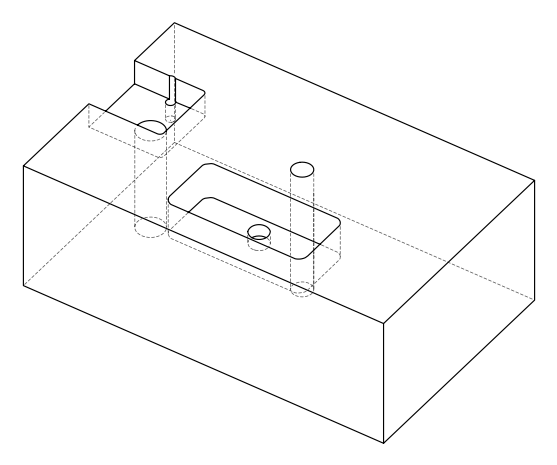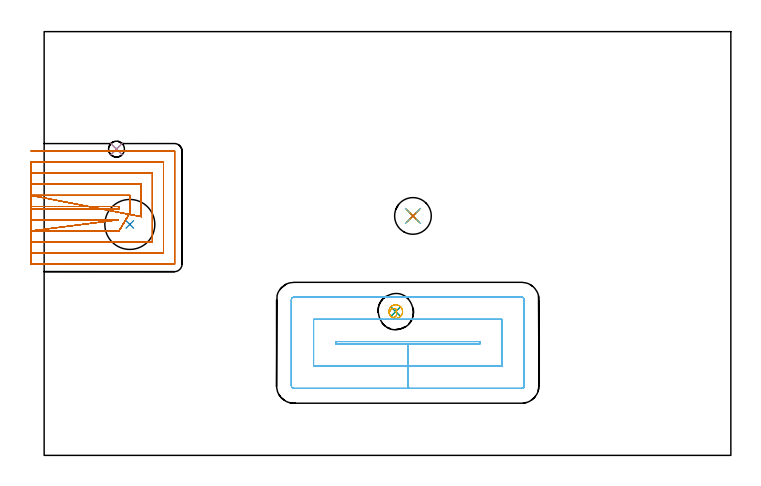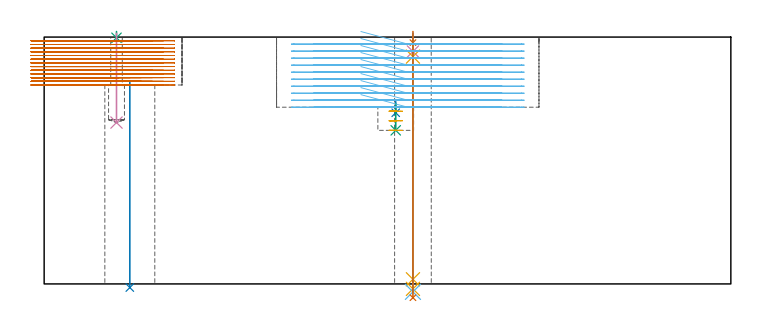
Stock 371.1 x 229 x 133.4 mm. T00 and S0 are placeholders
(PLAN: 13 operations, 10 tool changes, 55 min)
(1 SPOT_DRILL | STEP1HOLE | NXT0321_9005460120000 | 0.05 min | 183 mm3)
(2 SPOT_DRILL_1 | STEP1POCKET | NXT0321_9005460120000 | 0.06 min | 4457 mm3)
(3 SPOT_DRILL_2 | STEP1POCKET_1 | NXT0321_9005460120000 | 0.03 min | 0 mm3)
(4 DRILL_BLIND_HOLE_INTO_CENTER | STEP1HOLE | NXT0301_023 | 0.04 min | 100 mm3)
(5 GUN_DRILL_THROUGH_HOLE | STEP1HOLE | UGT0307_001 | 0.59 min | 2435 mm3)
(6 SPADE_DRILL_TO_ENLARGE_THROUGH_HOLE | STEP1HOLE | UGT0306_003 | 0.56 min | 13609 mm3)
(7 DRILL_TO_ENLARGE_THROUGH_HOLE | STEP1HOLE | UGT0301_264 | 0.57 min | 24699 mm3)
(8 INDEXABLE_INSERT_DRILL_THROUGH_HOLE_FROM_SOLID | STEP1HOLE_1 | NXT0302_025 | 0.45 min | 76324 mm3)
(9 DRILL_BLIND_HOLE_INTO_CENTER_1 | STEP1POCKET | NXT0301_128 | 0.07 min | 1102 mm3)
(10 DRILL_BLIND_HOLE_INTO_CENTER_2 | STEP1POCKET_1 | NXT0301_057 | 0.19 min | 2612 mm3)
(11 MILL_ROUGH_BLIND_HOLE_CONTOUR | STEP1POCKET | UGT0201_129 | Spiral | 0.47 min | 4667 mm3)
(12 MILL_RECTANGULAR_POCKET | POCKET_RECTANGULAR_STRAIGHT | NXT0201_012 | Follow Part, ap 4, ae 75% | 16.79 min | 341507 mm3)
(13 MILL_SLOT | SLOT_PARTIAL_RECTANGULAR | NXT0201_009 | Follow Part, ap 2, ae 75% | 35.1 min | 117202 mm3)
(TOOL NXT0321_9005460120000 | NC Spot Drill, 142deg, 12mm, Carbide, Uncoated | D12 PA142 FL30 Z2)
(TOOL NXT0301_023 | Carbide Drill 5.2mm [860.1-0520-016A1-MM 2214] | D5.2 PA140 FL28 Z2)
(TOOL UGT0307_001 | Gun Drill 5 mm | D5 PA130 FL24 Z1)
(TOOL UGT0306_003 | Spade Drill 12.5mm | D12.5 PA132 FL10 Z2)
(TOOL UGT0301_264 | Twist Drill 19.8 mm | D19.8 PA118 FL140 Z2)
(TOOL NXT0302_025 | Index. Insert Drill 27mm [880-D2700L32-05] | D27 PA176 FL135 Z2)
(TOOL NXT0301_128 | Carbide Drill 12mm [861.1-1200-036A1-GP GC34] | D12 PA150 FL37.4 Z2)
(TOOL NXT0301_057 | Carbide Drill 8.6mm [860.1-0860-026A1-MM 2214] | D8.6 PA140 FL47 Z2)
(TOOL UGT0201_129 | Carbide End Mill 11.9 | D11.9 FL15 Z4)
(TOOL NXT0201_012 | ENDMILL 16mm [2P460-1600-NA 1630] | D16 FL38 Z6)
(TOOL NXT0201_009 | ENDMILL 8mm [2P460-0800-NA 1630] | D8 FL26 Z6)
(OP 1 SPOT_DRILL)
G17 G21 G94 G90
T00 M6
G54
G17 G0 G90 X199.3 Y129.4 S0 M3
G43 Z143.4 H0
G94 G81 G98 Z130.4 F250. R136.4
G80
M5
M2
(OP 2 SPOT_DRILL_1)
G17 G21 G94 G90
T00 M6
G54
G17 G0 G90 X190. Y77.7 S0 M3
G43 Z143.4 H0
G94 G81 G98 Z92.5 F250. R98.5
G80
M5
M2
(OP 3 SPOT_DRILL_2)
G17 G21 G94 G90
T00 M6
G54
G17 G0 G90 X39.1 Y165.5 S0 M3
G43 Z143.4 H0
G94 G81 G98 Z133.03 F250. R136.4
G80
M5
M2
(OP 4 DRILL_BLIND_HOLE_INTO_CENTER)
G17 G21 G94 G90
T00 M6
G54
G17 G0 G90 X199.3 Y129.4 S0 M3
G43 Z143.4 H1
G94 G81 G98 Z125.6 F250. R135.4
G80
M5
M2
(OP 5 GUN_DRILL_THROUGH_HOLE)
G17 G21 G94 G90
T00 M6
G54
G17 G0 G90 X199.3 Y129.4 M8
G43 Z143.4 H0
Z131.262
S716 M3
G94 G1 Z122.844 F125. M26
G4 X.084
Z2.5 F250.
G4 X.084
Z-2.666 F125.
G4 X.084
M5
M9
G0 Z131.262
Z143.4
M2
(OP 6 SPADE_DRILL_TO_ENLARGE_THROUGH_HOLE)
G17 G21 G94 G90
T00 M6
G54
G17 G0 G90 X199.3 Y129.4 S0 M3
G43 Z143.4 H0
G94 G73 G98 Z-4.283 F250. Q11.474 R135.4
G80
M5
M2
(OP 7 DRILL_TO_ENLARGE_THROUGH_HOLE)
G17 G21 G94 G90
T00 M6
G54
G17 G0 G90 X199.3 Y129.4 S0 M3
G43 Z143.4 H0
G94 G73 G98 Z-7.449 F250. Q17.606 R135.4
G80
M5
M2
(OP 8 INDEXABLE_INSERT_DRILL_THROUGH_HOLE_FROM_SOLID)
G17 G21 G94 G90
T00 M6
G54
G17 G0 G90 X46.3 Y124.8 S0 M3
G43 Z143.4 H1
G94 G81 G98 Z-1.971 F250. R109.5
G80
M5
M2
(OP 9 DRILL_BLIND_HOLE_INTO_CENTER_1)
G17 G21 G94 G90
T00 M6
G54
G17 G0 G90 X190. Y77.7 S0 M3
G43 Z143.4 H1
G94 G81 G98 Z83. F250. R97.5
G80
M5
M2
(OP 10 DRILL_BLIND_HOLE_INTO_CENTER_2)
G17 G21 G94 G90
T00 M6
G54
G17 G0 G90 X39.1 Y165.5 S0 M3
G43 Z143.4 H1
G94 G81 G98 Z87.2 F250. R135.4
G80
M5
M2
(OP 11 MILL_ROUGH_BLIND_HOLE_CONTOUR)
G17 G21 G94 G90
T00 M6
G54
G17 G0 G90 X190. Y77.7 S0 M3
G43 Z143.4 H0
Z93.333
G94 G3 X190.541 Y78.501 R0.583 F250.
X189.309 Y79.416 R1.471
X186.852 Y77.996 R2.462
X187.332 Y75.136 R2.572
X192.564 Y75.032 R3.7
X187.332 Y75.136 R-3.7
X189.948 Y75.084 R1.85
X190. Y77.7 R1.85
G0 Z88.167
G3 X190.541 Y78.501 R0.583
X189.309 Y79.416 R1.471
X186.852 Y77.996 R2.462
X187.332 Y75.136 R2.572
X192.564 Y75.032 R3.7
X187.332 Y75.136 R-3.7
X189.948 Y75.084 R1.85
X190. Y77.7 R1.85
G0 Z83.
G3 X190.541 Y78.501 R0.583
X189.309 Y79.416 R1.471
X186.852 Y77.996 R2.462
X187.332 Y75.136 R2.572
X192.564 Y75.032 R3.7
X187.332 Y75.136 R-3.7
X189.948 Y75.084 R1.85
X190. Y77.7 R1.85
G0 Z143.4
M5
M2
(OP 12 MILL_RECTANGULAR_POCKET)
G17 G21 G94 G90
T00 M6
G54
G17 G0 G90 X171.159 Y60.2 S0 M3
G43 Z143.4 H1
Z136.4
G94 G1 X196.5 Z129.61 F250.
X235.4 F500.
Y61.5
X157.6
Y60.2
X196.5
Y48.2
X247.4
Y73.5
X145.6
Y48.2
X196.5
Y36.2
X258.
G3 X259.4 Y37.6 R1.4
G1 Y84.1
G3 X258. Y85.5 R1.4
G1 X135.
G3 X133.6 Y84.1 R1.4
G1 Y37.6
G3 X135. Y36.2 R1.4
G1 X196.5
X197.5
G0 X171.159 Y60.2 Z132.61
G1 X196.5 Z125.82 F250.
X235.4 F500.
Y61.5
X157.6
Y60.2
X196.5
Y48.2
X247.4
Y73.5
X145.6
Y48.2
X196.5
Y36.2
X258.
G3 X259.4 Y37.6 R1.4
G1 Y84.1
G3 X258. Y85.5 R1.4
G1 X135.
G3 X133.6 Y84.1 R1.4
G1 Y37.6
G3 X135. Y36.2 R1.4
G1 X196.5
X197.5
G0 X171.159 Y60.2 Z128.82
G1 X196.5 Z122.03 F250.
X235.4 F500.
Y61.5
X157.6
Y60.2
X196.5
Y48.2
X247.4
Y73.5
X145.6
Y48.2
X196.5
Y36.2
X258.
G3 X259.4 Y37.6 R1.4
G1 Y84.1
G3 X258. Y85.5 R1.4
G1 X135.
G3 X133.6 Y84.1 R1.4
G1 Y37.6
G3 X135. Y36.2 R1.4
G1 X196.5
X197.5
G0 X171.159 Y60.2 Z125.03
G1 X196.5 Z118.24 F250.
X235.4 F500.
Y61.5
X157.6
Y60.2
X196.5
Y48.2
X247.4
Y73.5
X145.6
Y48.2
X196.5
Y36.2
X258.
G3 X259.4 Y37.6 R1.4
G1 Y84.1
G3 X258. Y85.5 R1.4
G1 X135.
G3 X133.6 Y84.1 R1.4
G1 Y37.6
G3 X135. Y36.2 R1.4
G1 X196.5
X197.5
G0 X171.159 Y60.2 Z121.24
G1 X196.5 Z114.45 F250.
X235.4 F500.
Y61.5
X157.6
Y60.2
X196.5
Y48.2
X247.4
Y73.5
X145.6
Y48.2
X196.5
Y36.2
X258.
G3 X259.4 Y37.6 R1.4
G1 Y84.1
G3 X258. Y85.5 R1.4
G1 X135.
G3 X133.6 Y84.1 R1.4
G1 Y37.6
G3 X135. Y36.2 R1.4
G1 X196.5
X197.5
G0 X171.159 Y60.2 Z117.45
G1 X196.5 Z110.66 F250.
X235.4 F500.
Y61.5
X157.6
Y60.2
X196.5
Y48.2
X247.4
Y73.5
X145.6
Y48.2
X196.5
Y36.2
X258.
G3 X259.4 Y37.6 R1.4
G1 Y84.1
G3 X258. Y85.5 R1.4
G1 X135.
G3 X133.6 Y84.1 R1.4
G1 Y37.6
G3 X135. Y36.2 R1.4
G1 X196.5
X197.5
G0 X171.159 Y60.2 Z113.66
G1 X196.5 Z106.87 F250.
X235.4 F500.
Y61.5
X157.6
Y60.2
X196.5
Y48.2
X247.4
Y73.5
X145.6
Y48.2
X196.5
Y36.2
X258.
G3 X259.4 Y37.6 R1.4
G1 Y84.1
G3 X258. Y85.5 R1.4
G1 X135.
G3 X133.6 Y84.1 R1.4
G1 Y37.6
G3 X135. Y36.2 R1.4
G1 X196.5
X197.5
G0 X171.159 Y60.2 Z109.87
G1 X196.5 Z103.08 F250.
X235.4 F500.
Y61.5
X157.6
Y60.2
X196.5
Y48.2
X247.4
Y73.5
X145.6
Y48.2
X196.5
Y36.2
X258.
G3 X259.4 Y37.6 R1.4
G1 Y84.1
G3 X258. Y85.5 R1.4
G1 X135.
G3 X133.6 Y84.1 R1.4
G1 Y37.6
G3 X135. Y36.2 R1.4
G1 X196.5
X197.5
G0 X171.159 Y60.2 Z106.08
G1 X196.5 Z99.29 F250.
X235.4 F500.
Y61.5
X157.6
Y60.2
X196.5
Y48.2
X247.4
Y73.5
X145.6
Y48.2
X196.5
Y36.2
X258.
G3 X259.4 Y37.6 R1.4
G1 Y84.1
G3 X258. Y85.5 R1.4
G1 X135.
G3 X133.6 Y84.1 R1.4
G1 Y37.6
G3 X135. Y36.2 R1.4
G1 X196.5
X197.5
G0 X171.159 Y60.2 Z102.29
G1 X196.5 Z95.5 F250.
X235.4 F500.
Y61.5
X157.6
Y60.2
X196.5
Y48.2
X247.4
Y73.5
X145.6
Y48.2
X196.5
Y36.2
X258.
G3 X259.4 Y37.6 R1.4
G1 Y84.1
G3 X258. Y85.5 R1.4
G1 X135.
G3 X133.6 Y84.1 R1.4
G1 Y37.6
G3 X135. Y36.2 R1.4
G1 X196.5
X197.5
G0 Z143.4
M5
M2
(OP 13 MILL_SLOT)
G17 G21 G94 G90
T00 M6
G54
G17 G0 G90 X-7. Y133.3 S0 M3
G43 Z143.4 H1
Z131.408
G94 G1 X-4. F250.
X40.5 F500.
Y134.5
X-4.
X-7. F250.
Y127.3
X-4.
X37.14 F500.
X40.14 F250.
X-7. Y121.3 F500.
X-4. F250.
X37.471 F500.
X40.471 F250.
X46.5 Y131.294 F500.
Y134.294 F250.
Y140.5 F500.
X-4.
X-7. F250.
X52.5 Y128.994 F500.
Y131.994 F250.
Y146.5 F500.
X-4.
X-7. F250.
Y115.3
X-4.
X58.5 F500.
Y152.5
X-4.
X-7. F250.
Y109.3
X-4.
X64.5 F500.
Y158.5
X-4.
X-7. F250.
Y103.3
X-4.
X70.4 F500.
X70.455 Y103.305
X70.495 Y103.345
X70.5 Y103.4
Y164.4
X70.495 Y164.455
X70.455 Y164.495
X70.4 Y164.5
X-4.
X-7. F250.
G0 Y133.3 Z129.415
G1 X-4.
X40.5 F500.
Y134.5
X-4.
X-7. F250.
Y127.3
X-4.
X37.14 F500.
X40.14 F250.
X-7. Y121.3 F500.
X-4. F250.
X37.471 F500.
X40.471 F250.
X46.5 Y131.294 F500.
Y134.294 F250.
Y140.5 F500.
X-4.
X-7. F250.
X52.5 Y128.994 F500.
Y131.994 F250.
Y146.5 F500.
X-4.
X-7. F250.
Y115.3
X-4.
X58.5 F500.
Y152.5
X-4.
X-7. F250.
Y109.3
X-4.
X64.5 F500.
Y158.5
X-4.
X-7. F250.
Y103.3
X-4.
X70.4 F500.
X70.455 Y103.305
X70.495 Y103.345
X70.5 Y103.4
Y164.4
X70.495 Y164.455
X70.455 Y164.495
X70.4 Y164.5
X-4.
X-7. F250.
G0 Y133.3 Z127.423
G1 X-4.
X40.5 F500.
Y134.5
X-4.
X-7. F250.
Y127.3
X-4.
X37.14 F500.
X40.14 F250.
X-7. Y121.3 F500.
X-4. F250.
X37.471 F500.
X40.471 F250.
X46.5 Y131.294 F500.
Y134.294 F250.
Y140.5 F500.
X-4.
X-7. F250.
X52.5 Y128.994 F500.
Y131.994 F250.
Y146.5 F500.
X-4.
X-7. F250.
Y115.3
X-4.
X58.5 F500.
Y152.5
X-4.
X-7. F250.
Y109.3
X-4.
X64.5 F500.
Y158.5
X-4.
X-7. F250.
Y103.3
X-4.
X70.4 F500.
X70.455 Y103.305
X70.495 Y103.345
X70.5 Y103.4
Y164.4
X70.495 Y164.455
X70.455 Y164.495
X70.4 Y164.5
X-4.
X-7. F250.
G0 Y133.3 Z125.431
G1 X-4.
X40.5 F500.
Y134.5
X-4.
X-7. F250.
Y127.3
X-4.
X37.14 F500.
X40.14 F250.
X-7. Y121.3 F500.
X-4. F250.
X37.471 F500.
X40.471 F250.
X46.5 Y131.294 F500.
Y134.294 F250.
Y140.5 F500.
X-4.
X-7. F250.
X52.5 Y128.994 F500.
Y131.994 F250.
Y146.5 F500.
X-4.
X-7. F250.
Y115.3
X-4.
X58.5 F500.
Y152.5
X-4.
X-7. F250.
Y109.3
X-4.
X64.5 F500.
Y158.5
X-4.
X-7. F250.
Y103.3
X-4.
X70.4 F500.
X70.455 Y103.305
X70.495 Y103.345
X70.5 Y103.4
Y164.4
X70.495 Y164.455
X70.455 Y164.495
X70.4 Y164.5
X-4.
X-7. F250.
G0 Y133.3 Z123.438
G1 X-4.
X40.5 F500.
Y134.5
X-4.
X-7. F250.
Y127.3
X-4.
X37.14 F500.
X40.14 F250.
X-7. Y121.3 F500.
X-4. F250.
X37.471 F500.
X40.471 F250.
X46.5 Y131.294 F500.
Y134.294 F250.
Y140.5 F500.
X-4.
X-7. F250.
X52.5 Y128.994 F500.
Y131.994 F250.
Y146.5 F500.
X-4.
X-7. F250.
Y115.3
X-4.
X58.5 F500.
Y152.5
X-4.
X-7. F250.
Y109.3
X-4.
X64.5 F500.
Y158.5
X-4.
X-7. F250.
Y103.3
X-4.
X70.4 F500.
X70.455 Y103.305
X70.495 Y103.345
X70.5 Y103.4
Y164.4
X70.495 Y164.455
X70.455 Y164.495
X70.4 Y164.5
X-4.
X-7. F250.
G0 Y133.3 Z121.446
G1 X-4.
X40.5 F500.
Y134.5
X-4.
X-7. F250.
Y127.3
X-4.
X37.14 F500.
X40.14 F250.
X-7. Y121.3 F500.
X-4. F250.
X37.471 F500.
X40.471 F250.
X46.5 Y131.294 F500.
Y134.294 F250.
Y140.5 F500.
X-4.
X-7. F250.
X52.5 Y128.994 F500.
Y131.994 F250.
Y146.5 F500.
X-4.
X-7. F250.
Y115.3
X-4.
X58.5 F500.
Y152.5
X-4.
X-7. F250.
Y109.3
X-4.
X64.5 F500.
Y158.5
X-4.
X-7. F250.
Y103.3
X-4.
X70.4 F500.
X70.455 Y103.305
X70.495 Y103.345
X70.5 Y103.4
Y164.4
X70.495 Y164.455
X70.455 Y164.495
X70.4 Y164.5
X-4.
X-7. F250.
G0 Y133.3 Z119.454
G1 X-4.
X40.5 F500.
Y134.5
X-4.
X-7. F250.
Y127.3
X-4.
X37.141 F500.
X40.141 F250.
X-7. Y121.3 F500.
X-4. F250.
X37.471 F500.
X40.471 F250.
X46.5 Y131.294 F500.
Y134.294 F250.
Y140.5 F500.
X-4.
X-7. F250.
X52.5 Y128.994 F500.
Y131.994 F250.
Y146.5 F500.
X-4.
X-7. F250.
Y115.3
X-4.
X58.5 F500.
Y152.5
X-4.
X-7. F250.
Y109.3
X-4.
X64.5 F500.
Y158.5
X-4.
X-7. F250.
Y103.3
X-4.
X70.4 F500.
X70.455 Y103.305
X70.495 Y103.345
X70.5 Y103.4
Y164.4
X70.495 Y164.455
X70.455 Y164.495
X70.4 Y164.5
X-4.
X-7. F250.
G0 Y133.3 Z117.461
G1 X-4.
X40.5 F500.
Y134.5
X-4.
X-7. F250.
Y127.3
X-4.
X37.141 F500.
X40.141 F250.
X-7. Y121.3 F500.
X-4. F250.
X37.471 F500.
X40.471 F250.
X46.5 Y131.294 F500.
Y134.294 F250.
Y140.5 F500.
X-4.
X-7. F250.
X52.5 Y128.994 F500.
Y131.994 F250.
Y146.5 F500.
X-4.
X-7. F250.
Y115.3
X-4.
X58.5 F500.
Y152.5
X-4.
X-7. F250.
Y109.3
X-4.
X64.5 F500.
Y158.5
X-4.
X-7. F250.
Y103.3
X-4.
X70.4 F500.
X70.455 Y103.305
X70.495 Y103.345
X70.5 Y103.4
Y164.4
X70.495 Y164.455
X70.455 Y164.495
X70.4 Y164.5
X-4.
X-7. F250.
G0 Y133.3 Z115.469
G1 X-4.
X40.5 F500.
Y134.5
X-4.
X-7. F250.
Y127.3
X-4.
X37.14 F500.
X40.14 F250.
X-7. Y121.3 F500.
X-4. F250.
X37.471 F500.
X40.471 F250.
X46.5 Y131.294 F500.
Y134.294 F250.
Y140.5 F500.
X-4.
X-7. F250.
X52.5 Y128.994 F500.
Y131.994 F250.
Y146.5 F500.
X-4.
X-7. F250.
Y115.3
X-4.
X58.5 F500.
Y152.5
X-4.
X-7. F250.
Y109.3
X-4.
X64.5 F500.
Y158.5
X-4.
X-7. F250.
Y103.3
X-4.
X70.4 F500.
X70.455 Y103.305
X70.495 Y103.345
X70.5 Y103.4
Y164.4
X70.495 Y164.455
X70.455 Y164.495
X70.4 Y164.5
X-4.
X-7. F250.
G0 Y133.3 Z113.477
G1 X-4.
X40.5 F500.
Y134.5
X-4.
X-7. F250.
Y127.3
X-4.
X37.14 F500.
X40.14 F250.
X-7. Y121.3 F500.
X-4. F250.
X37.471 F500.
X40.471 F250.
X46.5 Y131.294 F500.
Y134.294 F250.
Y140.5 F500.
X-4.
X-7. F250.
X52.5 Y128.994 F500.
Y131.994 F250.
Y146.5 F500.
X-4.
X-7. F250.
Y115.3
X-4.
X58.5 F500.
Y152.5
X-4.
X-7. F250.
Y109.3
X-4.
X64.5 F500.
Y158.5
X-4.
X-7. F250.
Y103.3
X-4.
X70.4 F500.
X70.455 Y103.305
X70.495 Y103.345
X70.5 Y103.4
Y164.4
X70.495 Y164.455
X70.455 Y164.495
X70.4 Y164.5
X-4.
X-7. F250.
G0 Y133.3 Z111.485
G1 X-4.
X40.5 F500.
Y134.5
X-4.
X-7. F250.
Y127.3
X-4.
X37.14 F500.
X40.14 F250.
X-7. Y121.3 F500.
X-4. F250.
X37.471 F500.
X40.471 F250.
X46.5 Y131.294 F500.
Y134.294 F250.
Y140.5 F500.
X-4.
X-7. F250.
X52.5 Y128.994 F500.
Y131.994 F250.
Y146.5 F500.
X-4.
X-7. F250.
Y115.3
X-4.
X58.5 F500.
Y152.5
X-4.
X-7. F250.
Y109.3
X-4.
X64.5 F500.
Y158.5
X-4.
X-7. F250.
Y103.3
X-4.
X70.4 F500.
X70.455 Y103.305
X70.495 Y103.345
X70.5 Y103.4
Y164.4
X70.495 Y164.455
X70.455 Y164.495
X70.4 Y164.5
X-4.
X-7. F250.
G0 Y133.3 Z109.492
G1 X-4.
X40.5 F500.
Y134.5
X-4.
X-7. F250.
Y127.3
X-4.
X37.14 F500.
X40.14 F250.
X-7. Y121.3 F500.
X-4. F250.
X37.471 F500.
X40.471 F250.
X46.5 Y131.294 F500.
Y134.294 F250.
Y140.5 F500.
X-4.
X-7. F250.
X52.5 Y128.994 F500.
Y131.994 F250.
Y146.5 F500.
X-4.
X-7. F250.
Y115.3
X-4.
X58.5 F500.
Y152.5
X-4.
X-7. F250.
Y109.3
X-4.
X64.5 F500.
Y158.5
X-4.
X-7. F250.
Y103.3
X-4.
X70.4 F500.
X70.455 Y103.305
X70.495 Y103.345
X70.5 Y103.4
Y164.4
X70.495 Y164.455
X70.455 Y164.495
X70.4 Y164.5
X-4.
X-7. F250.
G0 Y133.3 Z107.5
G1 X-4.
X40.5 F500.
Y134.5
X-4.
X-7. F250.
Y127.3
X-4.
X37.141 F500.
X40.141 F250.
X-7. Y121.3 F500.
X-4. F250.
X37.471 F500.
X40.471 F250.
X46.5 Y131.294 F500.
Y134.294 F250.
Y140.5 F500.
X-4.
X-7. F250.
X52.5 Y128.994 F500.
Y131.994 F250.
Y146.5 F500.
X-4.
X-7. F250.
Y115.3
X-4.
X58.5 F500.
Y152.5
X-4.
X-7. F250.
Y109.3
X-4.
X64.5 F500.
Y158.5
X-4.
X-7. F250.
Y103.3
X-4.
X70.4 F500.
X70.455 Y103.305
X70.495 Y103.345
X70.5 Y103.4
Y164.4
X70.495 Y164.455
X70.455 Y164.495
X70.4 Y164.5
X-4.
X-7. F250.
G0 Z143.4
M5
M2
